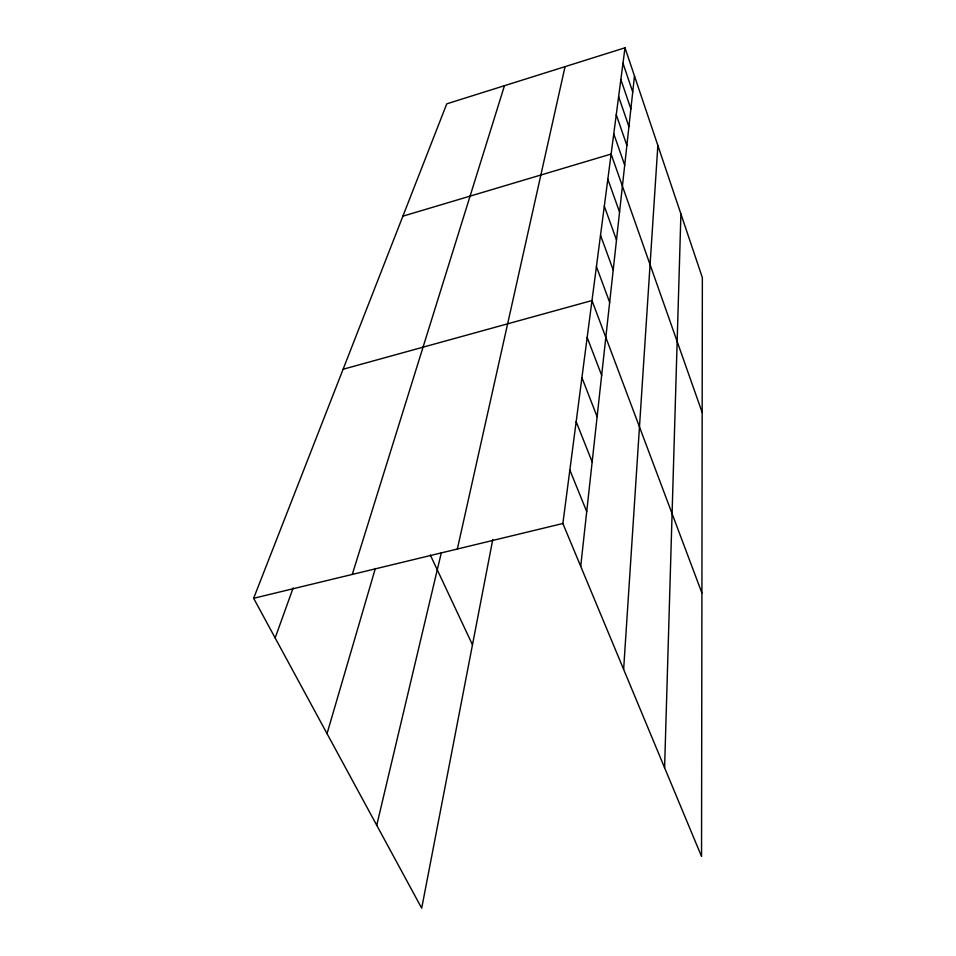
<?xml version="1.0" encoding="UTF-8"?>
<svg xmlns="http://www.w3.org/2000/svg" width="956" height="956" viewBox="0 0 956 956"><rect width="100%" height="100%" fill="white"/><g stroke="black" fill="none" stroke-linecap="round" stroke-linejoin="round"><path stroke-width="1.43" d="M664.599 767.752L680.911 213.953M623.635 669.379L657.859 145.455M580.71 566.322L634.485 76.002M624.997 47.8L702.361 277.658L701.537 856.457L562.869 523.494L624.997 47.8L446.763 103.834L253.639 598.289L421.692 908.2L492.77 539.531M457.35 549.019L565.056 66.645M376.736 825.279L441.349 552.628M327.036 733.634L375.326 568.497M352.274 574.437L504.469 85.693M275.149 637.951L293.134 587.94M402.882 216.176L611.111 154.059L702.17 412.49M343.108 369.243L591.979 300.543L701.907 592.995M253.639 598.289L562.869 523.494M430.331 555.054L472.479 644.81M569.848 470.053L586.709 511.568M576.169 421.668L592.158 461.927M581.917 377.644L597.118 416.697M587.163 337.432L601.659 375.326M596.425 266.581L609.653 302.347M600.511 235.224L613.202 269.986M604.312 206.173L616.5 239.992M607.837 179.19L619.56 212.101M613.752 133.816L624.698 165.161M616.25 114.696L626.873 145.36M618.616 96.616L628.928 126.622M620.85 79.491L630.876 108.864M622.977 63.239L632.729 92.015"/></g></svg>
